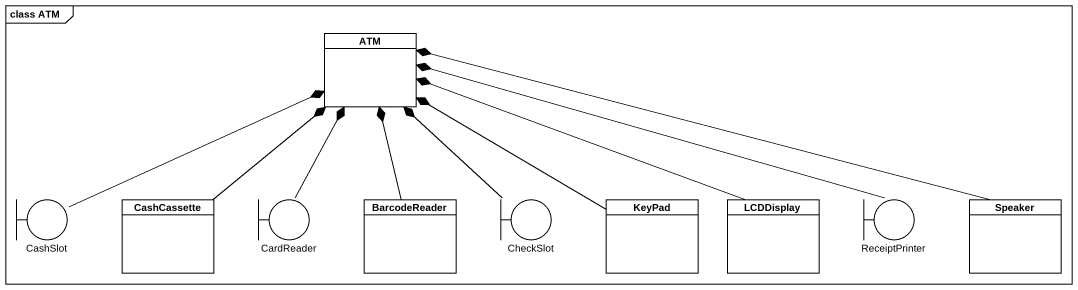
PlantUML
@startuml
mainframe class ATM
allowmixing
hide circle
hide empty members
class ATM
boundary CashSlot
class CashCassette
boundary CardReader
class BarcodeReader
boundary CheckSlot
class KeyPad
class LCDDisplay
boundary ReceiptPrinter
class Speaker
CashSlot -right-* ATM
CashCassette -up-* ATM
CardReader -up-* ATM
BarcodeReader -up-* ATM
CheckSlot -up-* ATM
KeyPad -left-* ATM
LCDDisplay -left-* ATM
ReceiptPrinter -left-* ATM
Speaker -left-* ATM
@enduml
